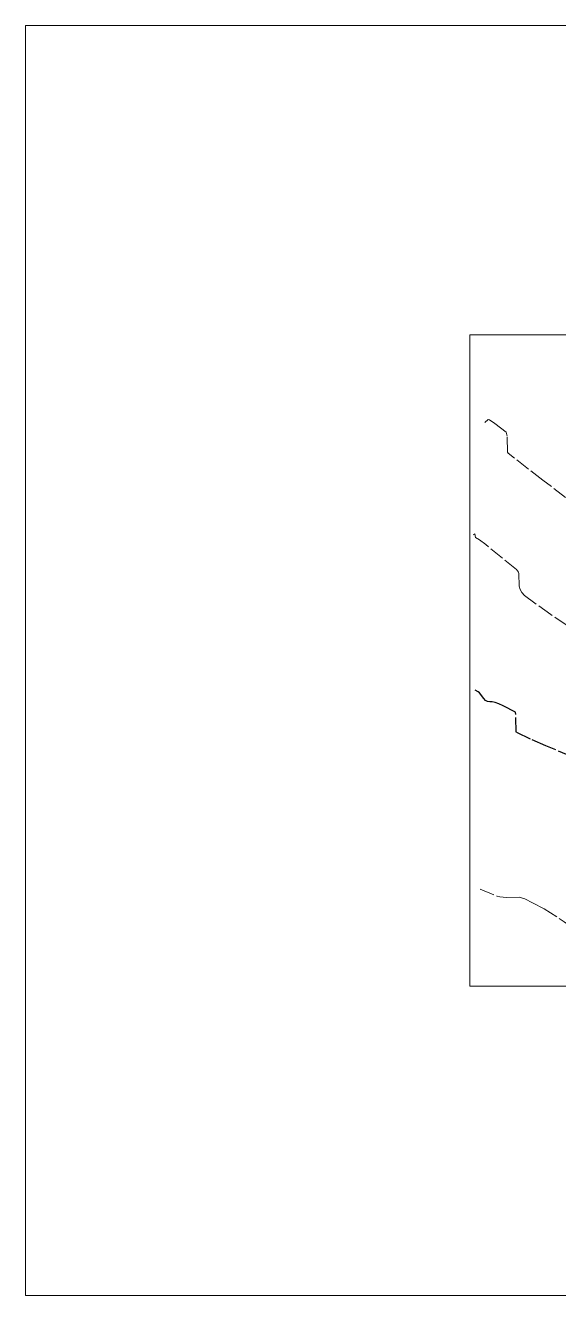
# Model space of a CAD drawing. Header units: metres. Extents: x 238308 to 238623, y 6569411 to 6569681.
# Drawn here: x 238308.4 to 238421.9, y 6569411.1 to 6569681.1 of the extents above; entities that cross this region are included whole.
import ezdxf

# ---------------------------------------------------------------- set-up
doc = ezdxf.new("R2010")
doc.units = ezdxf.units.M
doc.header["$LTSCALE"] = 2.5
doc.linetypes.add('DASHED', pattern=[1.524, 1.27, -0.254])
for name, color, linetype, lineweight in [('C-IMAG-AERL', 8, 'CONTINUOUS', 13), ('C-IMAG-LOCL', 8, 'CONTINUOUS', 13), ('C-TOPO-EXST', 8, 'DASHED', 13)]:
    doc.layers.add(name, color=color, linetype=linetype, lineweight=lineweight)
picture_1 = doc.add_image_def('image1.png', size_in_pixel=(1400, 1200))
picture_2 = doc.add_image_def('image2.png', size_in_pixel=(572, 630))

msp = doc.modelspace()

# ---------------------------------------------------------------- linework, layer by layer
at = {"layer": 'C-TOPO-EXST', "lineweight": 13, "true_color": 0x808080}
for points in [[(238423.36, 6569580.78), (238418.48, 6569584.48), (238411.12, 6569590.2), (238411.03, 6569590.4), (238410.92, 6569593.81), (238410.73, 6569594.66), (238408.27, 6569596.51), (238407.16, 6569597.26), (238406.9, 6569597.37), (238406.18, 6569596.7)], [(238426.89, 6569551.5), (238420.22, 6569555.9), (238416.83, 6569558.31), (238414.64, 6569559.95), (238414.07, 6569560.57), (238413.68, 6569561.23), (238413.47, 6569561.93), (238413.41, 6569564.6), (238413.32, 6569564.91), (238413.15, 6569565.2), (238412.9, 6569565.48), (238406.38, 6569570.78), (238405.07, 6569571.77), (238404.21, 6569572.28), (238404.05, 6569573.07), (238403.78, 6569572.84)], [(238405.17, 6569497.51), (238408.75, 6569496.06), (238409.34, 6569495.91), (238410.78, 6569495.78), (238413.46, 6569495.85), (238414.65, 6569495.45), (238416.33, 6569494.63), (238418.78, 6569493.31), (238423.07, 6569490.6), (238427.19, 6569487.55), (238431.09, 6569484.34)]]:
    msp.add_lwpolyline(points, dxfattribs=at)
at = {"layer": 'C-TOPO-EXST', "lineweight": 30, "true_color": 0x808080}
msp.add_lwpolyline([(238424.77, 6569525.67), (238419.16, 6569527.99), (238415.87, 6569529.44), (238412.87, 6569530.87), (238412.72, 6569535.12), (238410.07, 6569536.52), (238409.15, 6569536.93), (238408.37, 6569537.19), (238407.73, 6569537.32), (238407.23, 6569537.31), (238406.77, 6569537.42), (238406.35, 6569537.66), (238405.97, 6569538.03), (238405.01, 6569539.24), (238404.74, 6569539.47), (238404.12, 6569539.83)], dxfattribs=at)

# ---------------------------------------------------------------- pictures from other files: only their frames are drawn
at = {"layer": 'C-IMAG-AERL'}
image = msp.add_image(picture_2, insert=(238402.95, 6569476.88), size_in_units=(126, 138.5), dxfattribs=dict(at, fade=35))
at = {"layer": 'C-IMAG-LOCL'}
image = msp.add_image(picture_1, insert=(238308.45, 6569411.13), size_in_units=(315, 270), dxfattribs=dict(at, fade=35))

doc.saveas('drawing.dxf')
